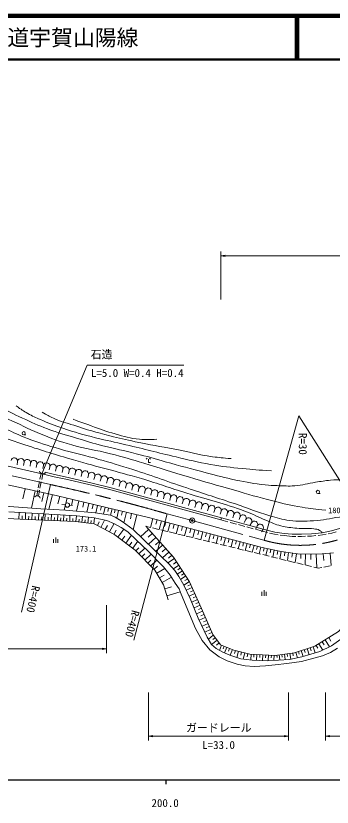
# Model space of a CAD drawing. Units: millimetres at full size, sheet at 1:1000; details may follow other scales. Extents: x 40000 to 680000, y 20000 to 380000.
# Drawn here: x 233686 to 306060, y 198715 to 380000 of the extents above; entities that cross this region are included whole.
import ezdxf
from ezdxf.enums import TextEntityAlignment as Align

# ---------------------------------------------------------------- set-up
doc = ezdxf.new("R2010")
doc.units = ezdxf.units.MM
doc.header["$LTSCALE"] = 1000
doc.header["$PDMODE"] = 32
doc.header["$PDSIZE"] = 500
doc.linetypes.add('CHAIN', pattern=[18.5, 12, -1.5, 3.5, -1.5])
for name, color, linetype, lineweight in [('M-BGD', 7, 'Continuous', 13), ('M-BMK', 2, 'CHAIN', 13), ('M-BMK-SRVR', 3, 'Continuous', 13), ('M-STR-HTXT', 7, 'Continuous', 13), ('M-STR-STRC', 7, 'Continuous', 13), ('M-TTL', 2, 'Continuous', 140), ('M-TTL-BAND', 7, 'Continuous', 25), ('M-TTL-LINE', 7, 'Continuous', 50)]:
    doc.layers.add(name, color=color, linetype=linetype, lineweight=lineweight)
doc.layers.add('M-TTL-TXT', color=7, linetype='Continuous')
doc.styles.add('ＭＳ ゴシック', font='')
doc.styles.get('ＭＳ ゴシック').set_extended_font_data('MS Gothic')

# ---------------------------------------------------------------- blocks, each defined once
blk = doc.blocks.new('open_arrow')
at = {"color": 0, "linetype": 'Continuous', "lineweight": -2}
blk.add_lwpolyline([(7.5, 1.25), (0, 0), (7.5, -1.25)], dxfattribs=at)

msp = doc.modelspace()

# ---------------------------------------------------------------- linework, layer by layer
at = {"layer": 'M-BGD'}
for p, q in [((235480, 284005), (235980, 284005)), ((234069, 277919), (233979, 277175)), ((235558, 277740), (235469, 276996)), ((237048, 277562), (236958, 276817)), ((263759, 278651), (263509, 278401)), ((264009, 277651), (264009, 278401)), ((264509, 277651), (264009, 277651)), ((264509, 278401), (264259, 278651)), ((238516, 277257), (238364, 276523)), ((240001, 277014), (239848, 276280)), ((241469, 276710), (241317, 275975)), ((242938, 276405), (242786, 275671)), ((244407, 276100), (244254, 275366)), ((245876, 275796), (245723, 275061)), ((239203, 273830), (239465, 275169)), ((240419, 275434), (240299, 274949)), ((247344, 275491), (247192, 274757)), ((248813, 275186), (248661, 274452)), ((250282, 274882), (250129, 274147)), ((251728, 274484), (251529, 273761)), ((253174, 274086), (252976, 273363)), ((238820, 271867), (239107, 273339)), ((254621, 273688), (254422, 272965)), ((256067, 273291), (255868, 272568)), ((257513, 272893), (257314, 272170)), ((258960, 272495), (258761, 271772)), ((260406, 272098), (260207, 271374)), ((235816, 271667), (235318, 269381)), ((238102, 271169), (237241, 267219)), ((238462, 270037), (238724, 271376)), ((240077, 270738), (239646, 268763)), ((242051, 270305), (241256, 266964)), ((261852, 271700), (261653, 270977)), ((263299, 271302), (263100, 270579)), ((264745, 270904), (264546, 270181)), ((266191, 270507), (265992, 269783)), ((302810, 270577), (303310, 270577)), ((243722, 269908), (243324, 268237)), ((245393, 269510), (244749, 266805)), ((246745, 269188), (246423, 267835)), ((248097, 268866), (247547, 266555)), ((249253, 268591), (248978, 267435)), ((250409, 268316), (249935, 266328)), ((267637, 270109), (267439, 269386)), ((269084, 269711), (268885, 268988)), ((270530, 269313), (270331, 268590)), ((271976, 268916), (271778, 268193)), ((273423, 268518), (273224, 267795)), ((244988, 267962), (244227, 268026)), ((245984, 267877), (246627, 267823)), ((251402, 268079), (251166, 267085)), ((252396, 267842), (251987, 266123)), ((253256, 267638), (253051, 266778)), ((254115, 267433), (253736, 265843)), ((254910, 267244), (254721, 266449)), ((255705, 267054), (255353, 265573)), ((256446, 266878), (256270, 266137)), ((257187, 266702), (256758, 264904)), ((274869, 268120), (274670, 267397)), ((276315, 267722), (276116, 266999)), ((277762, 267325), (277563, 266602)), ((279208, 266927), (279009, 266204)), ((280654, 266529), (280455, 265806)), ((258086, 266488), (257872, 265589)), ((258985, 266274), (258415, 263880)), ((260181, 265989), (259896, 264792)), ((261378, 265704), (260562, 262277)), ((264992, 264818), (264462, 262812)), ((280725, 265027), (280593, 264545)), ((282101, 266132), (281902, 265408)), ((283547, 265734), (283348, 265011)), ((284993, 265336), (284794, 264613)), ((263401, 263070), (264432, 262820)), ((265995, 264553), (265730, 263550)), ((266997, 264288), (266478, 262322)), ((267980, 264029), (267721, 263046)), ((268963, 263769), (268454, 261842)), ((269927, 263515), (269672, 262551)), ((270890, 263260), (270392, 261371)), ((271835, 263011), (271585, 262066)), ((286305, 264609), (285941, 263953)), ((287617, 263881), (287253, 263225)), ((288929, 263154), (288565, 262498)), ((264069, 262326), (262219, 260666)), ((264899, 261401), (263974, 260571)), ((264918, 262701), (266376, 262347)), ((266862, 262229), (268319, 261875)), ((268805, 261757), (270263, 261402)), ((270748, 261284), (272206, 260930)), ((272779, 262761), (272290, 260910)), ((273705, 262517), (273461, 261591)), ((274631, 262272), (274151, 260457)), ((275538, 262032), (275299, 261125)), ((276446, 261793), (275976, 260014)), ((277335, 261558), (277100, 260668)), ((278224, 261323), (277764, 259579)), ((279096, 261092), (278866, 260221)), ((290240, 262427), (289877, 261771)), ((242314, 259264), (242314, 260139)), ((242814, 259264), (242814, 260514)), ((243314, 259264), (243314, 260139)), ((265728, 260476), (264005, 258930)), ((266502, 259614), (265640, 258841)), ((272692, 260812), (274149, 260458)), ((274635, 260340), (276093, 259985)), ((276579, 259867), (278036, 259513)), ((278522, 259395), (279980, 259041)), ((279968, 260862), (279517, 259153)), ((280823, 260636), (280597, 259782)), ((281677, 260411), (281235, 258735)), ((282515, 260189), (282293, 259352)), ((283352, 259968), (282919, 258326)), ((284173, 259751), (283956, 258930)), ((284994, 259534), (284569, 257925)), ((285799, 259322), (285586, 258517)), ((267275, 258753), (265675, 257317)), ((267993, 257953), (267193, 257235)), ((280465, 258922), (281923, 258568)), ((282409, 258450), (283866, 258096)), ((284352, 257978), (285810, 257623)), ((286604, 259109), (286187, 257532)), ((286296, 257505), (287753, 257151)), ((287393, 258901), (287184, 258112)), ((288181, 258693), (287773, 257146)), ((288955, 258488), (288750, 257715)), ((289728, 258284), (289327, 256768)), ((290491, 258105), (290325, 257338)), ((291257, 257939), (290920, 256381)), ((292036, 257771), (291867, 256992)), ((292815, 257603), (292469, 256005)), ((293614, 257430), (293441, 256631)), ((268710, 257153), (267238, 255832)), ((269986, 255645), (268477, 254654)), ((269371, 256417), (268635, 255756)), ((288239, 257033), (289697, 256679)), ((290183, 256561), (291640, 256206)), ((292126, 256088), (293583, 255734)), ((294413, 257257), (294058, 255618)), ((294069, 255616), (295527, 255262)), ((295243, 257141), (295126, 256311)), ((296073, 257025), (295816, 255191)), ((296990, 256896), (296861, 255979)), ((297906, 256768), (297624, 254752)), ((298921, 256715), (298900, 255697)), ((299939, 256693), (299885, 254202)), ((301184, 256666), (301158, 255421)), ((302429, 256705), (302568, 253550)), ((304006, 256784), (304149, 255211)), ((305579, 256927), (305840, 254059)), ((270978, 254137), (269725, 253313)), ((270482, 254891), (269728, 254395)), ((296013, 255143), (297470, 254789)), ((297956, 254671), (299414, 254317)), ((299900, 254199), (301357, 253844)), ((304161, 253729), (305633, 254018)), ((271801, 252884), (270598, 252093)), ((271390, 253510), (270763, 253098)), ((272197, 252282), (271595, 251887)), ((301843, 253726), (302875, 253476)), ((302875, 253476), (303670, 253632)), ((272592, 251680), (271347, 250862)), ((273411, 250436), (272102, 249576)), ((273001, 251058), (272379, 250649)), ((274053, 249009), (272673, 248401)), ((273738, 249725), (273021, 249410)), ((290498, 247142), (290498, 248392)), ((274661, 247629), (273333, 247044)), ((274357, 248319), (273667, 248015)), ((274953, 246965), (274289, 246673)), ((289998, 247142), (289998, 248017)), ((290998, 247142), (290998, 248017)), ((275246, 246301), (273916, 245715)), ((275832, 244971), (274460, 244367)), ((275539, 245636), (274874, 245343)), ((276432, 243597), (275018, 242987)), ((276134, 244285), (275448, 243983)), ((277042, 242183), (275622, 241570)), ((276737, 242890), (276030, 242585)), ((277349, 241473), (276639, 241166)), ((277655, 240763), (276286, 240172)), ((278246, 239394), (276927, 238824)), ((277951, 240078), (277266, 239783)), ((278859, 238100), (277731, 237239)), ((278531, 238734), (277871, 238449)), ((279290, 237536), (278726, 237106)), ((305294, 237561), (305792, 236757)), ((279720, 236972), (278458, 236008)), ((280202, 236341), (279571, 235859)), ((280762, 235813), (280290, 234631)), ((302411, 235776), (302802, 235145)), ((303042, 236167), (303939, 234718)), ((303766, 236615), (304214, 235891)), ((304490, 237063), (305486, 235455)), ((281353, 235577), (281117, 234986)), ((281944, 235340), (281424, 234042)), ((282593, 235081), (282333, 234432)), ((283242, 234821), (282715, 233504)), ((283917, 234609), (283749, 233920)), ((284606, 234441), (284254, 232999)), ((285327, 234265), (285151, 233544)), ((286048, 234089), (285695, 232643)), ((286771, 233912), (286595, 233189)), ((295766, 233871), (295852, 233236)), ((296401, 233957), (296581, 232629)), ((297065, 234047), (297155, 233383)), ((297718, 234186), (298121, 232932)), ((298345, 234387), (298546, 233760)), ((298972, 234588), (299413, 233215)), ((299659, 234809), (299879, 234122)), ((300345, 235029), (300792, 233636)), ((301042, 235253), (301265, 234556)), ((301738, 235477), (302192, 234063)), ((287502, 233786), (287432, 232443)), ((288173, 233751), (288138, 233080)), ((288844, 233716), (288774, 232368)), ((289518, 233681), (289483, 233007)), ((290192, 233646), (290123, 232318)), ((290856, 233612), (290822, 232948)), ((291520, 233577), (291453, 232285)), ((292166, 233544), (292132, 232898)), ((292812, 233510), (292752, 232363)), ((293383, 233547), (293460, 232978)), ((293952, 233624), (294112, 232444)), ((294542, 233705), (294622, 233115)), ((295132, 233785), (295304, 232516))]:
    msp.add_line(p, q, dxfattribs=at)
for points in [[(171711, 311012), (173102, 310524), (174691, 309839), (176187, 309028), (178368, 307574), (179895, 306297), (181203, 305082), (184607, 301694), (192622, 293375), (194788, 291147), (196813, 289386), (199181, 287533), (200786, 286473), (202686, 285367), (205007, 284168), (207812, 282890), (209837, 282064), (212703, 281208), (216037, 280351), (221848, 279105), (240299, 274949)], [(203654, 280239), (207416, 278440), (210244, 277365), (212814, 276664), (216436, 275893), (241942, 270331), (264025, 265074), (290033, 258203), (294415, 257257), (298165, 256731), (301425, 256661), (303809, 256766), (306379, 257000)], [(280593, 264545), (255394, 271381), (251344, 272394), (248415, 273095), (245533, 273749), (242433, 274419), (240299, 274949)], [(280725, 265027), (290255, 262420), (292934, 261719), (295115, 261423), (296938, 261251), (299026, 261236), (301331, 261314), (303754, 261586), (305904, 262007), (308272, 262708), (310546, 263534), (312353, 264359), (314191, 265356), (320641, 269453)], [(268505, 246200), (267475, 249663), (265500, 253041), (260978, 257605), (256299, 261083), (253980, 262414), (251576, 263616), (247326, 264131), (234662, 264689), (224445, 265247), (217490, 266277), (210536, 265977), (198829, 267188)], [(230203, 267778), (239390, 267049), (245056, 266791), (251839, 266147), (255317, 265589), (256390, 265117), (258021, 264172), (260511, 262326), (265148, 257819), (268625, 254513), (270042, 252968), (270943, 251551), (272102, 249576), (273605, 246485), (275408, 242021), (277468, 237685), (278456, 236011), (279529, 235066), (281032, 234208), (282663, 233521), (285153, 232705), (287771, 232404), (291292, 232276), (296314, 232576), (299148, 233134), (303226, 234379), (305931, 235667), (308077, 237170)], [(232054, 266375), (241269, 265860), (247651, 265488), (251601, 265001), (254520, 264372), (256295, 263627), (257811, 262797), (259328, 261767), (261217, 259993), (263879, 257474), (267456, 253754), (269030, 251893), (270175, 250062), (271034, 248717), (271549, 247486), (274797, 239630), (276343, 236925), (278103, 234779), (280206, 233190), (282052, 232260), (284313, 231487), (286174, 231058), (288206, 230944), (290781, 231087), (293042, 231344), (295675, 231659), (299052, 232088), (301886, 232833), (303832, 233376), (305692, 234149), (307295, 235122)], [(263401, 263070), (269776, 255965), (273453, 250370), (276158, 244231), (278734, 238264), (280537, 235903), (283542, 234701), (287234, 233799), (293029, 233499), (297451, 234100), (302130, 235603), (307540, 238951), (311103, 242943), (313764, 247709), (315052, 252431), (314852, 257597)]]:
    msp.add_lwpolyline(points, dxfattribs=at)
for centre, radius in [((235480, 284380), 375), ((302810, 270952), 375), ((245486, 267920), 500)]:
    msp.add_circle(centre, radius, dxfattribs=at)
for centre, radius, start, end in [((233324, 278009), 750, 353.14873, 173.14873), ((234814, 277830), 750, 353.14873, 173.14873), ((236303, 277651), 750, 353.14873, 173.14873), ((237782, 277409), 750, 348.28177, 168.28177), ((239251, 277105), 750, 348.28177, 168.28177), ((240735, 276862), 750, 348.28177, 168.28177), ((239815, 275760), 687, 184.09246, 331.6637), ((242204, 276557), 750, 348.28177, 168.28177), ((243672, 276253), 750, 348.28177, 168.28177), ((245141, 275948), 750, 348.28177, 168.28177), ((246610, 275643), 750, 348.28177, 168.28177), ((248079, 275339), 750, 348.28177, 168.28177), ((249547, 275034), 750, 348.28177, 168.28177), ((251005, 274683), 750, 344.62383, 164.62383), ((252451, 274285), 750, 344.62383, 164.62383), ((253898, 273887), 750, 344.62383, 164.62383), ((255344, 273490), 750, 344.62383, 164.62383), ((256790, 273092), 750, 344.62383, 164.62383), ((258236, 272694), 750, 344.62383, 164.62383), ((259683, 272296), 750, 344.62383, 164.62383), ((261129, 271899), 750, 344.62383, 164.62383), ((262575, 271501), 750, 344.62383, 164.62383), ((264022, 271103), 750, 344.62383, 164.62383), ((265468, 270705), 750, 344.62383, 164.62383), ((266914, 270308), 750, 344.62383, 164.62383), ((268361, 269910), 750, 344.62383, 164.62383), ((269807, 269512), 750, 344.62383, 164.62383), ((238571, 269379), 668, 13.45634, 141.00118), ((271253, 269115), 750, 344.62383, 164.62383), ((272700, 268717), 750, 344.62383, 164.62383), ((274146, 268319), 750, 344.62383, 164.62383), ((275592, 267921), 750, 344.62383, 164.62383), ((277038, 267524), 750, 344.62383, 164.62383), ((278485, 267126), 750, 344.62383, 164.62383), ((279931, 266728), 750, 344.62383, 164.62383), ((281377, 266330), 750, 344.62383, 164.62383), ((282824, 265933), 750, 344.62383, 164.62383), ((284270, 265535), 750, 344.62383, 164.62383), ((285649, 264972), 750, 330.99205, 150.99205), ((286961, 264245), 750, 330.99205, 150.99205), ((288273, 263518), 750, 330.99205, 150.99205), ((289585, 262790), 750, 330.99205, 150.99205)]:
    msp.add_arc(centre, radius, start, end, dxfattribs=at)
for points, knots in [([(193852, 309318), (194454, 307488), (194618, 306950), (195250, 305488), (195779, 304264), (196061, 303565), (196738, 302416), (197522, 301087), (198041, 300385), (199018, 299192), (200216, 297730), (200993, 296991), (202424, 295757), (204389, 294064), (205599, 293230), (207805, 291865), (209859, 290594), (211023, 289873), (213242, 288917), (215590, 287906), (217009, 287606), (219453, 286857), (221924, 286099), (223365, 285872), (225835, 285111), (229740, 283907), (231856, 283013), (235737, 281734), (240052, 280311), (242481, 279544), (246842, 278271), (252908, 276499), (256378, 275763), (262440, 273978), (266529, 272773), (268761, 271906), (272829, 270629), (278054, 268989), (281088, 268387), (286223, 266479), (288095, 265784), (289068, 265205), (290916, 264447), (292242, 263904), (292960, 263505), (294351, 263159), (295754, 262810), (296572, 262737), (298014, 262616), (299506, 262490), (300363, 262675), (301843, 262450), (302378, 262369), (302746, 262441), (303191, 262132), (303443, 261958), (303559, 261851), (303754, 261586)], [0, 0, 0, 0, 1, 1, 1, 2, 2, 2, 3, 3, 3, 4, 4, 4, 5, 5, 5, 6, 6, 6, 7, 7, 7, 8, 8, 8, 9, 9, 9, 10, 10, 10, 11, 11, 11, 12, 12, 12, 13, 13, 13, 14, 14, 14, 15, 15, 15, 16, 16, 16, 17, 17, 17, 18, 18, 18, 19, 19, 19, 19]), ([(197974, 306155), (198815, 304710), (199036, 304329), (199749, 303178), (200435, 302071), (200753, 301402), (201552, 300373), (202669, 298937), (203211, 297985), (204700, 296939), (206047, 295993), (206898, 295599), (208392, 294907), (212783, 292874), (215374, 292036), (219869, 290242), (222390, 289236), (223845, 288775), (226337, 287695), (228315, 286838), (229379, 286260), (231345, 285377), (233281, 284507), (234343, 283960), (236325, 283202), (239161, 282116), (240799, 281639), (243709, 280769), (246753, 279858), (248521, 279571), (251579, 278708), (254677, 277834), (256410, 277335), (259478, 276361), (264711, 274702), (267579, 273580), (272786, 271840), (277128, 270389), (279581, 269637), (283920, 268176), (286998, 267139), (288672, 266399), (291790, 265486), (293533, 264975), (294506, 264597), (296312, 264398), (298434, 264165), (299648, 264201), (301778, 264341), (304129, 264496), (305428, 264784), (307750, 265181), (309616, 265499), (310233, 265620), (312509, 266095)], [0, 0, 0, 0, 1, 1, 1, 2, 2, 2, 3, 3, 3, 4, 4, 4, 5, 5, 5, 6, 6, 6, 7, 7, 7, 8, 8, 8, 9, 9, 9, 10, 10, 10, 11, 11, 11, 12, 12, 12, 13, 13, 13, 14, 14, 14, 15, 15, 15, 16, 16, 16, 17, 17, 17, 18, 18, 18, 18]), ([(205792, 299510), (206612, 298696), (206891, 298457), (207653, 297850), (208851, 296896), (209635, 296508), (210973, 295761), (213099, 294574), (214361, 294031), (216611, 293099), (218878, 292161), (220276, 291992), (222592, 291182), (226266, 289896), (228300, 289100), (231894, 287604), (234743, 286418), (236217, 285473), (239077, 284313), (241911, 283163), (243521, 282550), (246461, 281709), (249882, 280730), (251894, 280560), (255343, 279686), (258350, 278925), (260001, 278374), (262975, 277492), (266984, 276303), (269203, 275548), (273211, 274353), (277225, 273157), (279486, 272525), (283514, 271377), (287020, 270378), (288965, 269746), (292501, 268858), (295085, 268210), (296540, 267855), (299169, 267427), (301271, 267086), (302002, 266997), (304578, 266740)], [0, 0, 0, 0, 1, 1, 1, 2, 2, 2, 3, 3, 3, 4, 4, 4, 5, 5, 5, 6, 6, 6, 7, 7, 7, 8, 8, 8, 9, 9, 9, 10, 10, 10, 11, 11, 11, 12, 12, 12, 13, 13, 13, 14, 14, 14, 14]), ([(225199, 292432), (227322, 291527), (227877, 291284), (229578, 290515), (231787, 289515), (232981, 288861), (235187, 287853), (237405, 286840), (238628, 286217), (240911, 285363), (243461, 284409), (244945, 284031), (247551, 283245), (249912, 282533), (251232, 282120), (253618, 281499), (256576, 280730), (258269, 280447), (261231, 279696), (263829, 279038), (265258, 278572), (267842, 277865), (271507, 276861), (273550, 276262), (277230, 275317), (279872, 274639), (281347, 274236), (284013, 273658), (286615, 273093), (288091, 272829), (290738, 272541), (291818, 272424), (292428, 272403), (293514, 272370), (295067, 272322), (295943, 272218), (297492, 272341), (299379, 272491), (300402, 272848), (302272, 273142), (303599, 273352), (304339, 273514), (305678, 273629), (307805, 273811), (309016, 273487), (311144, 273658), (312839, 273793), (313791, 273882), (315466, 274173), (319013, 274789), (320980, 275249), (324481, 276090), (326972, 276689), (328368, 277027), (330834, 277722), (333922, 278591), (335593, 279290), (338705, 280068), (340970, 280635), (342259, 280891), (344572, 281213), (346940, 281543), (348282, 281615), (350668, 281757), (354653, 281994), (356900, 281802), (360885, 282043), (364415, 282256), (366391, 282440), (369900, 282873), (372148, 283150), (373435, 283211), (375624, 283789), (377589, 284308), (378621, 284843), (380461, 285706), (382509, 286667), (383605, 287319), (385527, 288511), (388008, 290051), (388817, 290740), (391566, 292919)], [0, 0, 0, 0, 1, 1, 1, 2, 2, 2, 3, 3, 3, 4, 4, 4, 5, 5, 5, 6, 6, 6, 7, 7, 7, 8, 8, 8, 9, 9, 9, 10, 10, 10, 11, 11, 11, 12, 12, 12, 13, 13, 13, 14, 14, 14, 15, 15, 15, 16, 16, 16, 17, 17, 17, 18, 18, 18, 19, 19, 19, 20, 20, 20, 21, 21, 21, 22, 22, 22, 23, 23, 23, 24, 24, 24, 25, 25, 25, 26, 26, 26, 27, 27, 27, 27]), ([(233756, 290640), (234991, 289764), (235363, 289498), (236461, 288880), (237533, 288276), (238168, 287999), (239294, 287506), (241268, 286641), (242408, 286231), (244446, 285531), (247333, 284540), (248984, 284074), (251944, 283327), (254634, 282649), (256169, 282387), (258870, 281753), (263363, 280699), (265851, 279989), (270347, 278949), (273425, 278236), (275136, 277762), (278246, 277203), (281062, 276696), (282668, 276578), (285515, 276287), (288104, 276023), (288959, 275960), (292155, 275743)], [0, 0, 0, 0, 1, 1, 1, 2, 2, 2, 3, 3, 3, 4, 4, 4, 5, 5, 5, 6, 6, 6, 7, 7, 7, 8, 8, 8, 9, 9, 9, 9]), ([(239681, 289223), (240873, 288512), (241260, 288318), (242314, 287821), (244050, 287002), (245123, 286778), (246950, 286189), (250153, 285159), (251960, 284612), (255221, 283785), (257468, 283216), (258732, 282913), (261002, 282440), (264533, 281705), (266535, 281412), (270075, 280723), (273443, 280068), (275286, 279439), (278689, 279006), (280339, 278796), (280915, 278718), (282925, 278577)], [0, 0, 0, 0, 1, 1, 1, 2, 2, 2, 3, 3, 3, 4, 4, 4, 5, 5, 5, 6, 6, 6, 7, 7, 7, 7]), ([(246807, 287563), (248816, 286831), (249332, 286646), (250957, 286075), (253085, 285327), (254251, 284820), (256423, 284215), (258561, 283619), (259763, 283185), (261975, 283013), (263525, 282892), (264139, 282889), (265953, 283013)], [0, 0, 0, 0, 1, 1, 1, 2, 2, 2, 3, 3, 3, 4, 4, 4, 4])]:
    msp.add_open_spline(points, degree=3, knots=knots, dxfattribs=at)
at = {"layer": 'M-BMK'}
msp.add_line((214849, 278770), (241614, 272614), dxfattribs=at)
msp.add_lwpolyline([(268342, 265890), (274041, 264376), (290467, 259862)], dxfattribs=at)
for centre, radius, start, end in [((157453, -118432), 400000, 73.90558, 77.85415), ((298744, 288697), 30000, 253.9843, 301.39618)]:
    msp.add_arc(centre, radius, start, end, dxfattribs=at)
at = {"layer": 'M-BMK-SRVR'}
msp.add_circle((274041, 264376), 600, dxfattribs=at)
msp.add_point((274041, 264376), dxfattribs=at)
at = {"layer": 'M-STR-HTXT'}
for p, q in [((280593, 315000), (280593, 326000)), ((280593, 325000), (349321, 325000)), ((250000, 300000), (239619, 275102)), ((272119, 300000), (250000, 300000)), ((290467, 259862), (298437, 288360)), ((314373, 263090), (298437, 288360)), ((241614, 272614), (234981, 243409)), ((234341, 264706), (234425, 266242)), ((235102, 264669), (235135, 265431)), ((235863, 264636), (235930, 266158)), ((236615, 264603), (236648, 265355)), ((237367, 264570), (237434, 266074)), ((238111, 264537), (238144, 265280)), ((238854, 264504), (238920, 265991)), ((239589, 264472), (239622, 265207)), ((240324, 264439), (240389, 265909)), ((241050, 264407), (241082, 265133)), ((241775, 264375), (241839, 265827)), ((242491, 264344), (242522, 265059)), ((243206, 264312), (243269, 265743)), ((243911, 264281), (243943, 264987)), ((244617, 264250), (244679, 265661)), ((245312, 264220), (245343, 264915)), ((246008, 264189), (246069, 265580)), ((246697, 264158), (246728, 264848)), ((247386, 264123), (247552, 265493)), ((248073, 264040), (248156, 264727)), ((248760, 263957), (248926, 265331)), ((250131, 263791), (250297, 265162)), ((251494, 263626), (251659, 264989)), ((268342, 265890), (260649, 236946)), ((249445, 263874), (249528, 264559)), ((250812, 263708), (250895, 264390)), ((252334, 263237), (252749, 264069)), ((253165, 262821), (253997, 264484)), ((254139, 262322), (254684, 263272)), ((255089, 261777), (256179, 263676)), ((256090, 261202), (256665, 262204)), ((257032, 260537), (258410, 262391)), ((257926, 259873), (258590, 260767)), ((258820, 259209), (260148, 260997)), ((259620, 258614), (260215, 259415)), ((260421, 258019), (261611, 259620)), ((261172, 257409), (261861, 258092)), ((261855, 256720), (263233, 258085)), ((262542, 256027), (263235, 256714)), ((263229, 255333), (264616, 256707)), ((263906, 254650), (264589, 255327)), ((264583, 253966), (265950, 255320)), ((265332, 253210), (266088, 253959)), ((265916, 252328), (267753, 253402)), ((266543, 251256), (267616, 251883)), ((267170, 250184), (269315, 251438)), ((267761, 248700), (269302, 249159)), ((268220, 247159), (271302, 248076)), ((254438, 245000), (254438, 234000)), ((155792, 235000), (254438, 235000)), ((264025, 225000), (264025, 214000)), ((296073, 225000), (296073, 214000)), ((304535, 225000), (304535, 214000)), ((264025, 215000), (296073, 215000)), ((304535, 215000), (344843, 215000))]:
    msp.add_line(p, q, dxfattribs=at)
at = {"layer": 'M-STR-STRC'}
for p, q in [((239596, 273753), (239858, 275092)), ((239212, 271790), (239500, 273263)), ((238855, 269961), (239116, 271300)), ((280593, 264545), (282224, 264098)), ((282707, 263966), (284154, 263571)), ((284636, 263439), (286083, 263043)), ((286565, 262911), (288012, 262515)), ((288494, 262383), (290126, 261937)), ((290126, 261937), (291239, 261645)), ((291723, 261519), (292837, 261227)), ((292837, 261227), (293700, 261110)), ((302847, 260981), (303830, 261092)), ((303830, 261092), (304681, 261258)), ((305172, 261354), (306023, 261521)), ((306023, 261521), (306986, 261806)), ((294195, 261043), (295058, 260926)), ((295058, 260926), (296913, 260751)), ((296913, 260751), (297722, 260745)), ((298222, 260742), (299032, 260736)), ((299032, 260736), (299950, 260767)), ((300450, 260784), (301368, 260815)), ((301368, 260815), (302350, 260925))]:
    msp.add_line(p, q, dxfattribs=at)
msp.add_lwpolyline([(280725, 265027), (255520, 271865), (251463, 272880), (248529, 273582), (245641, 274237), (242546, 274906), (240419, 275434)], dxfattribs=at)
at = {"layer": 'M-TTL'}
msp.add_line((680000, 380000), (40000, 380000), dxfattribs=at)
at = {"layer": 'M-TTL-BAND'}
for p, q in [((40000, 205000), (579000, 205000)), ((268000, 205000), (268000, 204000))]:
    msp.add_line(p, q, dxfattribs=at)
at = {"layer": 'M-TTL-LINE'}
for p, q in [((297750, 380000), (297750, 370000)), ((298250, 380000), (298250, 370000)), ((40000, 370000), (680000, 370000))]:
    msp.add_line(p, q, dxfattribs=at)

# ---------------------------------------------------------------- block references
at = {"layer": 'M-STR-HTXT', "xscale": 133, "yscale": 133}
for p in [(280593, 325000), (264025, 215000), (304535, 215000)]:
    msp.add_blockref('open_arrow', p, dxfattribs=at)
at = {"layer": 'M-STR-HTXT', "xscale": 133, "yscale": 133, "rotation": 180}
for p in [(254438, 235000), (296073, 215000)]:
    msp.add_blockref('open_arrow', p, dxfattribs=at)

# ---------------------------------------------------------------- texts
at = {"layer": 'M-BGD', "style": 'ＭＳ ゴシック'}
for s, p in [('180', (306553, 266712)), ('173.1', (249752, 257924))]:
    msp.add_text(s, height=1320, dxfattribs=at).set_placement(p, align=Align.MIDDLE_CENTER)
at = {"layer": 'M-STR-HTXT', "style": 'ＭＳ ゴシック'}
for s, p in [('石造', (253309, 300957)), ('L=33.0', (280069, 211491))]:
    msp.add_text(s, height=1833, dxfattribs=at).set_placement(p, align=Align.BOTTOM_CENTER)
msp.add_text('L=5.0 W=0.4 H=0.4', height=1833, dxfattribs=at).set_placement((250869, 296718), align=Align.BOTTOM_LEFT)
for s, rotation, p in [('R=30', 270, (297884, 284424)), ('R=400', 257.205, (236924, 249720)), ('R=400', 255.116, (259729, 244121))]:
    msp.add_text(s, height=1833, rotation=rotation, dxfattribs=at).set_placement(p, align=Align.BOTTOM_LEFT)
msp.add_text('ガードレール', height=1833, dxfattribs=at).set_placement((280121, 216906), align=Align.MIDDLE_CENTER)
at = {"layer": 'M-TTL-BAND', "style": 'ＭＳ ゴシック'}
msp.add_text('200.0', height=1833, dxfattribs=at).set_placement((267844, 198195), align=Align.BOTTOM_CENTER)
at = {"layer": 'M-TTL-TXT', "style": 'ＭＳ ゴシック'}
msp.add_text('一般県道宇賀山陽線', height=3666, dxfattribs=at).set_placement((216734, 375000), align=Align.MIDDLE_LEFT)

doc.saveas('drawing.dxf')
